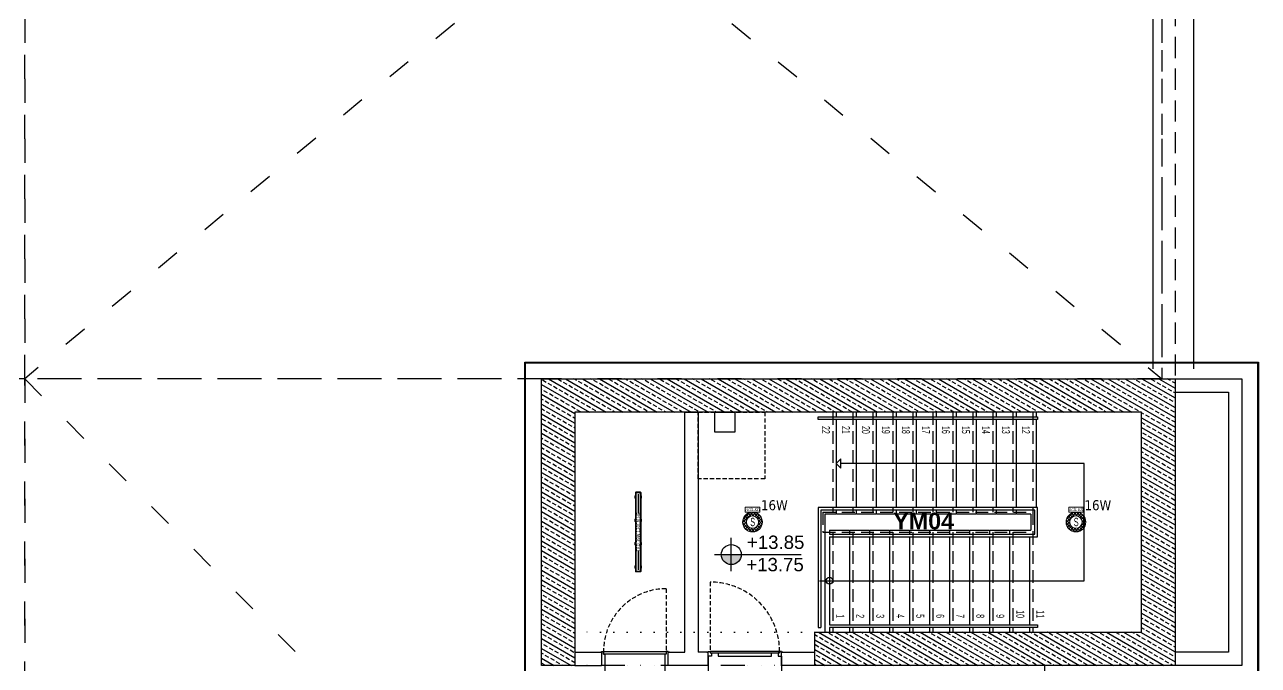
# Model space of a CAD drawing. Header units: centimetres. Extents: x 405564 to 502064, y 46284 to 60634.
# Drawn here: x 431525 to 433375, y 55033 to 55994 of the extents above; entities that cross this region are included whole.
import ezdxf
from ezdxf.enums import TextEntityAlignment as Align

# ---------------------------------------------------------------- set-up
doc = ezdxf.new("R2010")
doc.units = ezdxf.units.CM
for name, pattern in [('ACAD_ISO03W100', [30, 12, -18]), ('ACAD_ISO07W100', [3, 0, -3]), ('DASHED', [19.05, 12.7, -6.35]), ('DASHED2', [9.525, 6.35, -3.175]), ('DOT', [0.25, 0, -0.25]), ('HIDDEN', [9.525, 6.35, -3.175])]:
    doc.linetypes.add(name, pattern=pattern)
doc.layers.get('0').update_dxf_attribs({"color": 8, "lineweight": 9})
doc.layers.add('0-KRCN-AYDINLATMA-130426', color=8, linetype='Continuous', lineweight=9)
doc.layers.add('0-KRCN-MİMARİ-220526', color=8, linetype='Continuous', lineweight=9)
for name, color, linetype in [('AS_DOS_SAFT', 8, 'Continuous'), ('AS_DOS_TERAS_UST', 8, 'ACAD_ISO07W100'), ('AS_DUV_CIMENTO ESASLI PANEL CEPHE KAPLAMASI', 8, 'Continuous'), ('AS_DUV_GAZBETON', 8, 'Continuous'), ('AS_GOR', 8, 'Continuous'), ('AS_KAPI', 8, 'Continuous'), ('AS_KAPI_POZ', 8, 'Continuous'), ('AS_KAPI_SAC', 8, 'Continuous'), ('AS_MER', 8, 'Continuous'), ('AS_MER YON', 8, 'Continuous'), ('AS_MER_HIDDEN', 8, 'HIDDEN'), ('AS_MER_KORK', 8, 'Continuous'), ('AS_SMB_KOT', 8, 'Continuous'), ('AS_TA_BETONARME', 5, 'Continuous'), ('AS_TA_HIDDEN', 8, 'HIDDEN'), ('AS_TA_TARAMA', 8, 'Continuous'), ('AS_YAZI', 8, 'Continuous'), ('AS_YAZI_EGIM', 8, 'Continuous')]:
    doc.layers.add(name, color=color, linetype=linetype)
doc.styles.add('_yazı-50', font='arial.ttf')
doc.styles.add('ACILIM', font='arial.ttf', dxfattribs={"width": 0.5})
doc.styles.add('Kalin02', font='arialbd.ttf')
doc.styles.add('OLCU', font='romanstw.shx', dxfattribs={"width": 0.6})
doc.styles.get("Standard").update_dxf_attribs({"font": 'timesi.ttf'})
doc.styles.add('TAHOMA', font='tahoma.ttf')
doc.styles.add('ÖZER-YAZI', font='arial.ttf', dxfattribs={"width": 0.6, "height": 15})

# ---------------------------------------------------------------- blocks, each defined once
blk = doc.blocks.new('16W SIVA ÜSTÜ LED SENSÖRLÜ KİTLİ TAVAN ARMATÜRÜ')
at = {"layer": '0-KRCN-AYDINLATMA-130426'}
h = blk.add_hatch(dxfattribs=at)
h.set_pattern_fill('ANSI37', color=256)
h.paths.add_polyline_path([(14.8, 0, 1), (-14.8, 0, 1)])
h.paths.add_polyline_path([(9.2, 0, 1), (-9.2, 0, 1)], flags=16)
h.paths.add_polyline_path([(-5.9, 9.7), (6.4, 9.7), (6.4, -9.5), (-5.9, -9.5)], flags=24)
blk.add_lwpolyline([(-10.9, 14.8), (10.9, 14.8), (10.9, 22.3), (-10.9, 22.3)], close=True, dxfattribs=at)
for radius in [14.8, 9.2]:
    blk.add_circle((0, 0), radius, dxfattribs=at)
blk.add_text('ACİL KİT', height=3.63, dxfattribs=at).set_placement((-10.4, 16.8))
at = {"layer": '0-KRCN-AYDINLATMA-130426', "style": 'ÖZER-YAZI', "width": 0.6}
blk.add_text('S', height=12.5, dxfattribs=at).set_placement((0.3, 0.1), align=Align.MIDDLE)
at = {"layer": '0-KRCN-AYDINLATMA-130426', "insert": (12.8, 17.5), "char_height": 15, "attachment_point": 7, "style": 'TAHOMA'}
blk.add_mtext_dynamic_manual_height_columns('{\\fTahoma|b0|i0|c162|p34;16W}', width=15, gutter_width=12.5, heights=[0], dxfattribs=at)
blk = doc.blocks.new('TRD 39W 120CM ELP')
at = {"layer": '0-KRCN-AYDINLATMA-130426'}
h = blk.add_hatch(color=256, dxfattribs=at)
h.dxf.hatch_style = 1
h.paths.add_polyline_path([(-54.3, 4.2), (-51.2, 4.2), (-51.2, 4.9), (-54.3, 4.9)])
h = blk.add_hatch(color=256, dxfattribs=at)
h.dxf.hatch_style = 1
h.paths.add_polyline_path([(-19.3, 4.2), (-16.2, 4.2), (-16.2, 4.9), (-19.3, 4.9)])
h = blk.add_hatch(color=256, dxfattribs=at)
h.dxf.hatch_style = 1
h.paths.add_polyline_path([(15.7, 4.2), (18.8, 4.2), (18.8, 4.9), (15.7, 4.9)])
h = blk.add_hatch(color=256, dxfattribs=at)
h.dxf.hatch_style = 1
h.paths.add_polyline_path([(50.7, 4.2), (53.8, 4.2), (53.8, 4.9), (50.7, 4.9)])
h = blk.add_hatch(color=256, dxfattribs=at)
h.dxf.hatch_style = 1
h.paths.add_polyline_path([(-54.3, -4.2), (-51.2, -4.2), (-51.2, -4.9), (-54.3, -4.9)])
h = blk.add_hatch(color=256, dxfattribs=at)
h.dxf.hatch_style = 1
h.paths.add_polyline_path([(-19.3, -4.2), (-16.2, -4.2), (-16.2, -4.9), (-19.3, -4.9)])
h = blk.add_hatch(color=256, dxfattribs=at)
h.dxf.hatch_style = 1
h.paths.add_polyline_path([(15.7, -4.2), (18.8, -4.2), (18.8, -4.9), (15.7, -4.9)])
h = blk.add_hatch(color=256, dxfattribs=at)
h.dxf.hatch_style = 1
h.paths.add_polyline_path([(50.7, -4.2), (53.8, -4.2), (53.8, -4.9), (50.7, -4.9)])
for points in [[(-59.2, 4.2), (58.8, 4.2, -0.414214), (59.8, 3.2), (59.8, -3.2, -0.414214), (58.8, -4.2), (-59.2, -4.2, -0.414214), (-60.2, -3.2), (-60.2, 3.2, -0.414214)], [(-58.1, 3.1), (57.6, 3.1, -0.414214), (58.6, 2.1), (58.6, -2.1, -0.414214), (57.6, -3.1), (-58.1, -3.1, -0.414214), (-59.1, -2.1), (-59.1, 2.1, -0.414214)]]:
    blk.add_lwpolyline(points, format="xyb", close=True, dxfattribs=at)
at = {"layer": '0-KRCN-AYDINLATMA-130426', "const_width": 2, "elevation": 1}
for points in [[(-57.1, 0), (-28, 0)], [(27.5, 0), (56.6, 0)]]:
    blk.add_lwpolyline(points, dxfattribs=at)
at = {"layer": '0-KRCN-AYDINLATMA-130426'}
for points in [[(-54.3, 4.2), (-51.2, 4.2), (-51.2, 4.9), (-54.3, 4.9)], [(-19.3, 4.2), (-16.2, 4.2), (-16.2, 4.9), (-19.3, 4.9)], [(15.7, 4.2), (18.8, 4.2), (18.8, 4.9), (15.7, 4.9)], [(50.7, 4.2), (53.8, 4.2), (53.8, 4.9), (50.7, 4.9)], [(-54.3, -4.2), (-51.2, -4.2), (-51.2, -4.9), (-54.3, -4.9)], [(-19.3, -4.2), (-16.2, -4.2), (-16.2, -4.9), (-19.3, -4.9)], [(15.7, -4.2), (18.8, -4.2), (18.8, -4.9), (15.7, -4.9)], [(50.7, -4.2), (53.8, -4.2), (53.8, -4.9), (50.7, -4.9)]]:
    blk.add_lwpolyline(points, close=True, dxfattribs=at)
at = {"layer": '0-KRCN-AYDINLATMA-130426', "ltscale": 60, "style": 'TAHOMA', "width": 0.8}
blk.add_text('TRD 39W 120CM HE', height=5, dxfattribs=at).set_placement((-0.2, 0), align=Align.MIDDLE_CENTER)
blk = doc.blocks.new('G$C4A951D59')
at = {"layer": '0-KRCN-AYDINLATMA-130426', "rotation": 90}
blk.add_blockref('TRD 39W 120CM ELP', (26880.7, 8098.8), dxfattribs=at)
at = {"layer": '0-KRCN-AYDINLATMA-130426'}
for p in [(27052.1, 8113.5), (27537.2, 8113.5)]:
    blk.add_blockref('16W SIVA ÜSTÜ LED SENSÖRLÜ KİTLİ TAVAN ARMATÜRÜ', p, dxfattribs=at)
blk = doc.blocks.new('kot01')
at = {"layer": 'AS_SMB_KOT'}
h = blk.add_hatch(color=8, dxfattribs=at)
edge = h.paths.add_edge_path()
edge.add_arc((0, 0), 0.3, 180, 360)
edge.add_line((0.3, 0), (-0.3, 0))
for p, q in [((0, -0.5), (0, 0.5)), ((-0.5, 0), (2.1, 0))]:
    blk.add_line(p, q, dxfattribs=at)
blk.add_circle((0, 0), 0.3, dxfattribs=at)
at = {"layer": 'AS_SMB_KOT', "style": '_yazı-50'}
for tag, p in [('INCE', (0.434, 0.1)), ('KABA', (0.434, -0.5))]:
    blk.add_attdef(tag, p, '', height=0.4, dxfattribs=at)
blk = doc.blocks.new('*U52')
at = {"color": 0, "linetype": 'HIDDEN', "lineweight": -2}
blk.add_line((3, 105), (3, 1), dxfattribs=at)
at = {"color": 0, "lineweight": -2}
for points in [[(-2, 0), (0, 0), (0, 1), (3, 1), (3, -1), (5, -1), (5, -6), (0, -6), (0, -45)], [(112, 0), (110, 0), (110, 1), (107, 1), (107, -1), (105, -1), (105, -6), (110, -6), (110, -45)], [(15, -1), (15, -6), (95, -6), (95, -1)]]:
    blk.add_lwpolyline(points, dxfattribs=at)
blk.add_lwpolyline([(0, 1), (0, 0)])
blk.add_lwpolyline([(3, 1), (3, -1), (107, -1), (107, 1)], close=True, dxfattribs=at)
at = {"color": 0, "linetype": 'HIDDEN', "lineweight": -2}
blk.add_arc((3, 1), 104, 360, 90, dxfattribs=at)
at = {"color": 3, "style": 'OLCU', "width": 0.5, "flags": 1}
for tag, p in [('K-DIVISYON', (-80, -85)), ('K-PBAR', (105, -85)), ('K-KAPITIP', (-80, -335))]:
    blk.add_attdef(tag, p, '', height=17.5, dxfattribs=at)
at = {"color": 5, "true_color": 0x0505ff, "style": 'OLCU', "width": 0.5, "flags": 1}
for tag, p in [('K-NEREDEN-NO', (-80, -110)), ('K-NEREYE-NO', (-80, -185)), ('K-DUVARTIP', (-80, -285)), ('K-ACILISYON', (-80, -310))]:
    blk.add_attdef(tag, p, '', height=17.5, dxfattribs=at)
at = {"color": 1, "true_color": 0xfa0000, "style": 'OLCU', "width": 0.5, "flags": 1}
for tag, p in [('K-IZLENEBILIRLIK', (105, -110)), ('K-TEKMELIK', (105, -135)), ('K-KONTROLTIPNEREDEN', (-80, -160)), ('K-BAND', (105, -160)), ('K-MENFEZ', (105, -210)), ('K-KONTROLTIPNEREYE', (-80, -235)), ('K-PENCERE', (105, -235)), ('K-KILITTIP', (-80, -260)), ('K-NOT-AS-MIMARI1', (105, -285)), ('K-NOT-ELEKTRIK', (105, -335)), ('K-NOT-YANGIN', (105, -360)), ('K-ACMAKAPAMASISTEMI', (-80, -385)), ('K-NOT-ISLETME', (105, -385)), ('K-YANGIN', (-80, -435))]:
    blk.add_attdef(tag, p, '', height=17.5, dxfattribs=at)
at = {"color": 220, "true_color": 0xf113d4, "style": 'OLCU', "width": 0.5, "flags": 1}
for tag, p in [('K-NEREDEN-AD', (-80, -135)), ('K-NEREYE-AD', (-80, -210))]:
    blk.add_attdef(tag, p, '', height=17.5, dxfattribs=at)
at = {"color": 0, "style": 'OLCU', "width": 0.5, "flags": 1}
for tag, p in [('K-TAMACILIRLIK', (105, -185)), ('K-NOT-AS-MIMARI2', (105, -310)), ('K-KASATIP', (-80, -360)), ('K-KURSUN', (-80, -410))]:
    blk.add_attdef(tag, p, '', height=17.5, dxfattribs=at)
at = {"color": 252, "style": 'OLCU', "width": 0.5, "flags": 1}
for tag, p in [('K-REZ1', (105, -435)), ('K-REZ2', (105, -460)), ('K-REZ3', (105, -485)), ('K-REZ4', (105, -510)), ('K-REZ5', (105, -535))]:
    blk.add_attdef(tag, p, '', height=17.5, dxfattribs=at)
at = {"layer": 'AS_KAPI_POZ', "style": 'OLCU', "width": 0.45}
for tag, p in [('POZ+GEN', (55, 16.5)), ('YUK', (55, -21.5))]:
    blk.add_attdef(tag, text='', height=20, dxfattribs=at).set_placement(p, align=Align.MIDDLE_CENTER)
at = {"layer": 'AS_KAPI_POZ', "style": 'OLCU', "width": 0.5}
blk.add_attdef('K-NO', text='', height=8, rotation=90, dxfattribs=at).set_placement((6, 3), align=Align.TOP_LEFT)
at = {"layer": 'AS_KAPI_POZ', "color": 251, "style": 'OLCU', "width": 0.45}
blk.add_attdef('K-DUVAR(CM)', text='', height=6, dxfattribs=at).set_placement((-5, -5), align=Align.MIDDLE_RIGHT)
blk = doc.blocks.new('*U53')
at = {"color": 0, "linetype": 'HIDDEN', "lineweight": -2}
blk.add_line((-3, 95), (-3, 1), dxfattribs=at)
at = {"color": 0, "lineweight": -2}
for points in [[(-102, 0), (-100, 0), (-100, 1), (-97, 1), (-97, -3), (-95, -3), (-95, -44), (-96.8, -44), (-96.8, -46), (-100, -46), (-100, -45), (-102, -45)], [(2, 0), (0, 0), (0, 1), (-3, 1), (-3, -3), (-5, -3), (-5, -44), (-3, -44), (-3, -46), (0, -46), (0, -45), (2, -45)]]:
    blk.add_lwpolyline(points, dxfattribs=at)
blk.add_lwpolyline([(-3, 1), (-3, -3), (-97, -3), (-97, 1)], close=True, dxfattribs=at)
blk.add_lwpolyline([(0, 1), (0, 0)])
at = {"color": 0, "linetype": 'HIDDEN', "lineweight": -2}
blk.add_arc((-3, 1), 94, 90, 180, dxfattribs=at)
at = {"color": 3, "style": 'OLCU', "width": 0.5, "flags": 1}
for tag, p in [('K-DIVISYON', (-190, -85)), ('K-PBAR', (-5, -85)), ('K-KAPITIP', (-190, -335))]:
    blk.add_attdef(tag, p, '', height=17.5, dxfattribs=at)
at = {"color": 5, "true_color": 0x0505ff, "style": 'OLCU', "width": 0.5, "flags": 1}
for tag, p in [('K-NEREDEN-NO', (-190, -110)), ('K-NEREYE-NO', (-190, -185)), ('K-DUVARTIP', (-190, -285)), ('K-ACILISYON', (-190, -310))]:
    blk.add_attdef(tag, p, '', height=17.5, dxfattribs=at)
at = {"color": 1, "true_color": 0xfa0000, "style": 'OLCU', "width": 0.5, "flags": 1}
for tag, p in [('K-IZLENEBILIRLIK', (-5, -110)), ('K-TEKMELIK', (-5, -135)), ('K-KONTROLTIPNEREDEN', (-190, -160)), ('K-BAND', (-5, -160)), ('K-MENFEZ', (-5, -210)), ('K-KONTROLTIPNEREYE', (-190, -235)), ('K-PENCERE', (-5, -235)), ('K-KILITTIP', (-190, -260)), ('K-NOT-AS-MIMARI1', (-5, -285)), ('K-NOT-ELEKTRIK', (-5, -335)), ('K-NOT-YANGIN', (-5, -360)), ('K-ACMAKAPAMASISTEMI', (-190, -385)), ('K-NOT-ISLETME', (-5, -385)), ('K-YANGIN', (-190, -435))]:
    blk.add_attdef(tag, p, '', height=17.5, dxfattribs=at)
at = {"color": 220, "true_color": 0xf113d4, "style": 'OLCU', "width": 0.5, "flags": 1}
for tag, p in [('K-NEREDEN-AD', (-190, -135)), ('K-NEREYE-AD', (-190, -210))]:
    blk.add_attdef(tag, p, '', height=17.5, dxfattribs=at)
at = {"color": 0, "style": 'OLCU', "width": 0.5, "flags": 1}
for tag, p in [('K-TAMACILIRLIK', (-5, -185)), ('K-NOT-AS-MIMARI2', (-5, -310)), ('K-KASATIP', (-190, -360)), ('K-KURSUN', (-190, -410))]:
    blk.add_attdef(tag, p, '', height=17.5, dxfattribs=at)
at = {"color": 252, "style": 'OLCU', "width": 0.5, "flags": 1}
for tag, p in [('K-REZ1', (-5, -435)), ('K-REZ2', (-5, -460)), ('K-REZ3', (-5, -485)), ('K-REZ4', (-5, -510)), ('K-REZ5', (-5, -535))]:
    blk.add_attdef(tag, p, '', height=17.5, dxfattribs=at)
at = {"layer": 'AS_KAPI_POZ', "style": 'OLCU', "width": 0.45}
for tag, p in [('POZ+GEN', (-50, 16.5)), ('YUK', (-50, -21.5))]:
    blk.add_attdef(tag, text='', height=20, dxfattribs=at).set_placement(p, align=Align.MIDDLE_CENTER)
at = {"layer": 'AS_KAPI_POZ', "style": 'OLCU', "width": 0.5}
blk.add_attdef('K-NO', text='', height=8, rotation=90, dxfattribs=at).set_placement((-22, 3), align=Align.TOP_LEFT)
at = {"layer": 'AS_KAPI_POZ', "color": 251, "style": 'OLCU', "width": 0.45}
blk.add_attdef('K-DUVAR(CM)', text='', height=6, dxfattribs=at).set_placement((5, -5), align=Align.MIDDLE_RIGHT)
blk = doc.blocks.new('A$C6A10209E')
at = {"layer": 'AS_TA_TARAMA'}
h = blk.add_hatch(dxfattribs=at)
h.set_pattern_fill('ANSI33', color=256, scale=2, angle=105.0256)
h.set_pattern_definition([(150.025558, (-438064.066, -60634.016), (-6.34509324, -11.0013541), []), (150.025558, (-438066.394, -60625.343), (-6.34509324, -11.0013541), [6.35, -3.175])])
h.paths.add_polyline_path([(27145.7, -5551.5), (27635.7, -5551.5), (27635.7, -5221.5), (26785.7, -5221.5), (26785.7, -5601.5), (26735.7, -5601.5), (26735.7, -5171.5), (27685.7, -5171.5), (27685.7, -5601.5), (27145.7, -5601.5)])
at = {"layer": 'AS_DOS_SAFT', "linetype": 'DASHED2'}
blk.add_lwpolyline([(26970.7, -5221.5), (27070.7, -5221.5), (27070.7, -5321.5), (26970.7, -5321.5)], close=True, dxfattribs=at)
at = {"layer": 'AS_DOS_SAFT'}
blk.add_lwpolyline([(27025.7, -5221.5), (27025.7, -5251.5), (26995.7, -5251.5), (26995.7, -5221.5)], close=True, dxfattribs=at)
at = {"layer": 'AS_DOS_TERAS_UST', "linetype": 'DOT', "ltscale": 80}
for p, q in [((27145.7, -5551.5), (26785.7, -5551.5)), ((27145.7, -5551.5), (26785.7, -5551.5)), ((27145.7, -5601.5), (26785.7, -5601.5)), ((27145.7, -5601.5), (26785.7, -5601.5))]:
    blk.add_line(p, q, dxfattribs=at)
at = {"layer": 'AS_DUV_CIMENTO ESASLI PANEL CEPHE KAPLAMASI'}
for points in [[(26825.7, -5626.5), (26710.7, -5626.5), (26710.7, -5146.5), (27810.7, -5146.5), (27810.7, -5626.5), (27095.7, -5626.5)], [(26825.7, -5625.2), (26711.9, -5625.2), (26711.9, -5147.7), (27809.4, -5147.7), (27809.4, -5625.2), (27095.7, -5625.2)]]:
    blk.add_lwpolyline(points, dxfattribs=at)
at = {"layer": 'AS_DUV_GAZBETON'}
for points in [[(27685.7, -5171.5), (27785.7, -5171.5), (27785.7, -5601.5), (27685.7, -5601.5)], [(27685.7, -5191.5), (27765.7, -5191.5), (27765.7, -5581.5), (27685.7, -5581.5)], [(26970.7, -5601.5), (26970.7, -5601.5), (26925.7, -5601.5), (26925.7, -5581.5), (26950.7, -5581.5), (26950.7, -5221.5), (26970.7, -5221.5), (26970.7, -5581.5)], [(26785.7, -5581.5), (26825.7, -5581.5), (26825.7, -5601.5)], [(26985.7, -5601.5), (26985.7, -5581.5), (26970.7, -5581.5)], [(27145.7, -5601.5), (27095.7, -5601.5), (27095.7, -5581.5), (27145.7, -5581.5)], [(26785.7, -5601.5), (26825.7, -5601.5)], [(26985.7, -5601.5), (26970.7, -5601.5)]]:
    blk.add_lwpolyline(points, dxfattribs=at)
at = {"layer": 'AS_GOR'}
for points in [[(27713.7, -5156.5), (27713.7, -3773.5), (19482.7, -3773.5), (19482.7, -4048.5), (19000.7, -4048.5)], [(27652.7, -5156.5), (27652.7, -3834.5), (19543.7, -3834.5), (19543.7, -4109.5), (19000.7, -4109.5)]]:
    blk.add_lwpolyline(points, dxfattribs=at)
at = {"layer": 'AS_MER'}
for p, q in [((27177.7, -5221.5), (27177.7, -5228.5)), ((27177.7, -5232.5), (27177.7, -5364.5)), ((27207.7, -5221.5), (27207.7, -5228.5)), ((27207.7, -5232.5), (27207.7, -5364.5)), ((27237.7, -5221.5), (27237.7, -5228.5)), ((27237.7, -5232.5), (27237.7, -5364.5)), ((27267.7, -5221.5), (27267.7, -5228.5)), ((27267.7, -5232.5), (27267.7, -5364.5)), ((27297.7, -5221.5), (27297.7, -5228.5)), ((27297.7, -5232.5), (27297.7, -5364.5)), ((27327.7, -5221.5), (27327.7, -5228.5)), ((27327.7, -5232.5), (27327.7, -5364.5)), ((27357.7, -5221.5), (27357.7, -5228.5)), ((27357.7, -5232.5), (27357.7, -5364.5)), ((27387.7, -5221.5), (27387.7, -5228.5)), ((27387.7, -5232.5), (27387.7, -5364.5)), ((27417.7, -5221.5), (27417.7, -5228.5)), ((27417.7, -5232.5), (27417.7, -5364.5)), ((27447.7, -5221.5), (27447.7, -5228.5)), ((27447.7, -5232.5), (27447.7, -5364.5)), ((27477.7, -5221.5), (27477.7, -5228.5)), ((27477.7, -5232.5), (27477.7, -5364.5)), ((27160.7, -5374.5), (27160.7, -5551.5)), ((27177.7, -5368.5), (27177.7, -5374.5)), ((27207.7, -5368.5), (27207.7, -5374.5)), ((27237.7, -5368.5), (27237.7, -5374.5)), ((27267.7, -5368.5), (27267.7, -5374.5)), ((27297.7, -5368.5), (27297.7, -5374.5)), ((27327.7, -5368.5), (27327.7, -5374.5)), ((27357.7, -5368.5), (27357.7, -5374.5)), ((27387.7, -5368.5), (27387.7, -5374.5)), ((27417.7, -5368.5), (27417.7, -5374.5)), ((27447.7, -5368.5), (27447.7, -5374.5)), ((27469.7, -5374.5), (27469.7, -5398.5)), ((27167.7, -5398.5), (27167.7, -5404.5)), ((27197.7, -5398.5), (27197.7, -5404.5)), ((27227.7, -5398.5), (27227.7, -5404.5)), ((27257.7, -5398.5), (27257.7, -5404.5)), ((27287.7, -5398.5), (27287.7, -5404.5)), ((27317.7, -5398.5), (27317.7, -5404.5)), ((27347.7, -5398.5), (27347.7, -5404.5)), ((27377.7, -5398.5), (27377.7, -5404.5)), ((27407.7, -5398.5), (27407.7, -5404.5)), ((27437.7, -5398.5), (27437.7, -5404.5)), ((27167.7, -5408.5), (27167.7, -5540.5)), ((27197.7, -5408.5), (27197.7, -5540.5)), ((27227.7, -5408.5), (27227.7, -5540.5)), ((27257.7, -5408.5), (27257.7, -5540.5)), ((27287.7, -5408.5), (27287.7, -5540.5)), ((27317.7, -5408.5), (27317.7, -5540.5)), ((27347.7, -5408.5), (27347.7, -5540.5)), ((27377.7, -5408.5), (27377.7, -5540.5)), ((27407.7, -5408.5), (27407.7, -5540.5)), ((27437.7, -5408.5), (27437.7, -5540.5)), ((27467.7, -5408.5), (27467.7, -5540.5)), ((27167.7, -5544.5), (27167.7, -5551.5)), ((27197.7, -5544.5), (27197.7, -5551.5)), ((27227.7, -5544.5), (27227.7, -5551.5)), ((27257.7, -5544.5), (27257.7, -5551.5)), ((27287.7, -5544.5), (27287.7, -5551.5)), ((27317.7, -5544.5), (27317.7, -5551.5)), ((27347.7, -5544.5), (27347.7, -5551.5)), ((27377.7, -5544.5), (27377.7, -5551.5)), ((27407.7, -5544.5), (27407.7, -5551.5)), ((27437.7, -5544.5), (27437.7, -5551.5)), ((27467.7, -5544.5), (27467.7, -5551.5))]:
    blk.add_line(p, q, dxfattribs=at)
for points in [[(27177.7, -5374.5), (27160.7, -5374.5)], [(27207.7, -5374.5), (27178.7, -5374.5)], [(27237.7, -5374.5), (27208.7, -5374.5)], [(27267.7, -5374.5), (27238.7, -5374.5)], [(27297.7, -5374.5), (27268.7, -5374.5)], [(27327.7, -5374.5), (27298.7, -5374.5)], [(27357.7, -5374.5), (27328.7, -5374.5)], [(27387.7, -5374.5), (27358.7, -5374.5)], [(27417.7, -5374.5), (27388.7, -5374.5)], [(27447.7, -5374.5), (27418.7, -5374.5)], [(27469.7, -5374.5), (27448.7, -5374.5)], [(27167.7, -5398.5), (27196.7, -5398.5)], [(27197.7, -5398.5), (27226.7, -5398.5)], [(27227.7, -5398.5), (27256.7, -5398.5)], [(27257.7, -5398.5), (27286.7, -5398.5)], [(27287.7, -5398.5), (27316.7, -5398.5)], [(27317.7, -5398.5), (27346.7, -5398.5)], [(27347.7, -5398.5), (27376.7, -5398.5)], [(27377.7, -5398.5), (27406.7, -5398.5)], [(27407.7, -5398.5), (27436.7, -5398.5)], [(27437.7, -5398.5), (27469.7, -5398.5)]]:
    blk.add_lwpolyline(points, dxfattribs=at)
at = {"layer": 'AS_MER YON'}
for points in [[(27152.7, -5474.5), (27549.7, -5474.5), (27549.7, -5298.5), (27343.9, -5298.5)], [(27351.9, -5298.5), (27184.7, -5298.5)]]:
    blk.add_lwpolyline(points, dxfattribs=at)
blk.add_lwpolyline([(27184.7, -5291.5), (27184.7, -5291.5), (27177.7, -5298.5), (27184.7, -5305.5)], close=True, dxfattribs=at)
blk.add_circle((27167.7, -5474.5), 5, dxfattribs=at)
at = {"layer": 'AS_MER_HIDDEN', "linetype": 'DASHED', "ltscale": 1.5}
for p, q in [((27172.7, -5221.5), (27172.7, -5371.5)), ((27202.7, -5221.5), (27202.7, -5371.5)), ((27232.7, -5221.5), (27232.7, -5371.5)), ((27262.7, -5221.5), (27262.7, -5371.5)), ((27292.7, -5221.5), (27292.7, -5371.5)), ((27322.7, -5221.5), (27322.7, -5371.5)), ((27352.7, -5221.5), (27352.7, -5371.5)), ((27382.7, -5221.5), (27382.7, -5371.5)), ((27412.7, -5221.5), (27412.7, -5371.5)), ((27442.7, -5221.5), (27442.7, -5371.5)), ((27472.7, -5221.5), (27472.7, -5371.5)), ((27157.7, -5371.5), (27472.7, -5371.5)), ((27157.7, -5371.5), (27157.7, -5401.5)), ((27472.7, -5371.5), (27472.7, -5401.5)), ((27157.7, -5401.5), (27472.7, -5401.5)), ((27172.7, -5401.5), (27172.7, -5551.5)), ((27202.7, -5401.5), (27202.7, -5551.5)), ((27232.7, -5401.5), (27232.7, -5551.5)), ((27262.7, -5401.5), (27262.7, -5551.5)), ((27292.7, -5401.5), (27292.7, -5551.5)), ((27322.7, -5401.5), (27322.7, -5551.5)), ((27352.7, -5401.5), (27352.7, -5551.5)), ((27382.7, -5401.5), (27382.7, -5551.5)), ((27412.7, -5401.5), (27412.7, -5551.5)), ((27442.7, -5401.5), (27442.7, -5551.5)), ((27472.7, -5401.5), (27472.7, -5551.5))]:
    blk.add_line(p, q, dxfattribs=at)
at = {"layer": 'AS_MER_KORK'}
for p, q in [((27150.7, -5232.5), (27150.7, -5228.5)), ((27479.7, -5228.5), (27479.7, -5232.5)), ((27150.7, -5364.5), (27150.7, -5544.5)), ((27479.7, -5364.5), (27150.7, -5364.5)), ((27479.7, -5408.5), (27479.7, -5364.5)), ((27154.7, -5368.5), (27154.7, -5544.5)), ((27475.7, -5368.5), (27154.7, -5368.5)), ((27475.7, -5404.5), (27475.7, -5368.5)), ((27167.7, -5404.5), (27475.7, -5404.5)), ((27167.7, -5408.5), (27479.7, -5408.5)), ((27150.7, -5544.5), (27154.7, -5544.5)), ((27479.7, -5540.5), (27479.7, -5544.5))]:
    blk.add_line(p, q, dxfattribs=at)
for points in [[(27150.7, -5228.5), (27479.7, -5228.5)], [(27479.7, -5232.5), (27150.7, -5232.5)], [(27167.7, -5540.5), (27479.7, -5540.5)], [(27479.7, -5544.5), (27167.7, -5544.5)]]:
    blk.add_lwpolyline(points, dxfattribs=at)
at = {"layer": 'AS_TA_BETONARME'}
blk.add_lwpolyline([(27145.7, -5551.5), (27635.7, -5551.5), (27635.7, -5221.5), (26785.7, -5221.5), (26785.7, -5601.5), (26735.7, -5601.5), (26735.7, -5171.5), (27685.7, -5171.5), (27685.7, -5601.5), (27145.7, -5601.5), (27145.7, -5551.5)], dxfattribs=at)
at = {"layer": 'AS_TA_HIDDEN', "linetype": 'HIDDEN', "ltscale": 5}
blk.add_line((27685.7, -3801.5), (27685.7, -5171.5), dxfattribs=at)
blk.add_lwpolyline([(18975.7, -4096.5), (19530.7, -4096.5), (19530.7, -3821.5), (27665.7, -3821.5), (27665.7, -5171.5)], dxfattribs=at)
at = {"layer": 'AS_YAZI_EGIM', "linetype": 'ACAD_ISO03W100', "ltscale": 3}
for points in [[(25960.7, -5171.5), (24210.7, -5171.5), (24210.7, -3821.5), (25960.7, -3821.5)], [(25960.7, -3821.5), (27665.7, -3821.5), (27665.7, -5171.5), (25960.7, -5171.5)], [(25960.7, -5171.5), (24210.7, -5171.5), (24210.7, -6891.5), (25960.7, -6891.5)], [(26735.7, -5601.5), (26735.7, -5171.5), (25960.7, -5171.5), (25960.7, -6891.5), (27490.7, -6891.5), (27490.7, -5601.5)]]:
    blk.add_lwpolyline(points, close=True, dxfattribs=at)
for points in [[(25960.7, -3821.5), (26813.2, -4466.5), (27665.7, -5171.5)], [(27665.7, -3821.5), (26813.2, -4466.5), (25960.7, -5171.5)], [(25960.7, -5171.5), (26813.2, -6031.5), (27490.7, -6891.5)]]:
    blk.add_lwpolyline(points, dxfattribs=at)
at = {"layer": 'AS_KAPI'}
blk.add_blockref('*U53', (26925.7, -5581.5), dxfattribs=at)
at = {"layer": 'AS_KAPI_SAC'}
blk.add_blockref('*U52', (26985.7, -5581.5), dxfattribs=at)
at = {"layer": 'AS_SMB_KOT'}
ref = blk.add_blockref('kot01', (27020.3, -5435.3), dxfattribs=dict(at, xscale=50, yscale=50, zscale=50))
ref.add_attrib('INCE', '+13.85', dxfattribs={"layer": '0', "color": 1, "height": 20, "style": '_yazı-50'}).set_placement((27043.7, -5432.8), align=Align.BOTTOM_LEFT)
ref.add_attrib('KABA', '+13.75', (27042.8, -5460.3), dxfattribs={"layer": '0', "height": 20, "style": '_yazı-50'})
at = {"layer": 'AS_MER', "style": 'ACILIM', "width": 0.5}
for s, p in [('22', (27168.1, -5242.5)), ('21', (27198.1, -5242.5)), ('20', (27228.1, -5242.5)), ('19', (27258.1, -5242.5)), ('18', (27288.1, -5242.5)), ('17', (27318.1, -5242.5)), ('16', (27348.1, -5242.5)), ('15', (27378.1, -5242.5)), ('14', (27408.1, -5242.5)), ('13', (27438.1, -5242.5)), ('12', (27468.1, -5242.5))]:
    blk.add_text(s, height=12, rotation=270, dxfattribs=at).set_placement(p, align=Align.TOP_LEFT)
for s, p in [('1', (27174.1, -5530.5)), ('2', (27204.1, -5530.5)), ('3', (27234.1, -5530.5)), ('4', (27264.1, -5530.5)), ('5', (27294.1, -5530.5)), ('6', (27324.1, -5530.5)), ('7', (27354.1, -5530.5)), ('8', (27384.1, -5530.5)), ('9', (27414.1, -5530.5)), ('10', (27444.1, -5530.5)), ('11', (27474.1, -5530.5))]:
    blk.add_text(s, height=12, rotation=270, dxfattribs=at).set_placement(p, align=Align.BOTTOM_RIGHT)
at = {"layer": 'AS_YAZI', "insert": (27354.4, -5372.5), "char_height": 25, "attachment_point": 3, "style": 'Kalin02'}
blk.add_mtext_dynamic_manual_height_columns('YM04', width=517.065, gutter_width=375, heights=[194.6], dxfattribs=at)

msp = doc.modelspace()

# ---------------------------------------------------------------- block references
at = {"layer": '0-KRCN-AYDINLATMA-130426'}
msp.add_blockref('G$C4A951D59', (405564.1, 47134), dxfattribs=at)

# ---------------------------------------------------------------- next in the draw order: block references
at = {"layer": '0-KRCN-MİMARİ-220526'}
msp.add_blockref('A$C6A10209E', (405564.1, 60634), dxfattribs=at)

doc.saveas('drawing.dxf')
